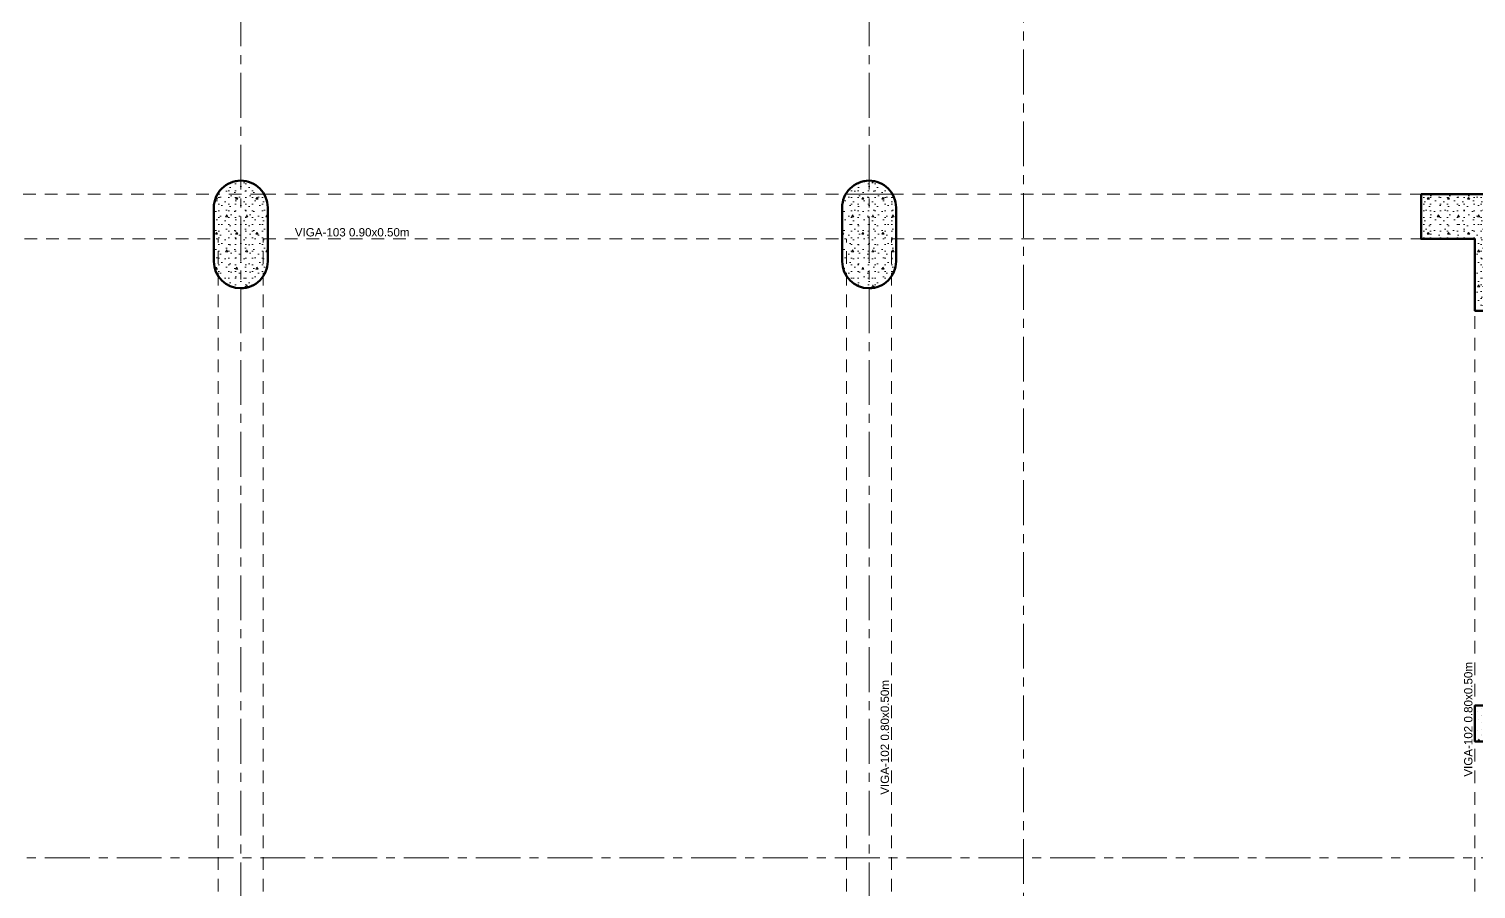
# Model space of a CAD drawing. Header units: inches. Extents: x -38 to 5698, y -33 to 92.
# Drawn here: x 27.96 to 44.08, y 9.65 to 19.24 of the extents above; entities that cross this region are included whole.
import ezdxf

# ---------------------------------------------------------------- set-up
doc = ezdxf.new("R2010")
doc.units = ezdxf.units.IN
doc.header["$MEASUREMENT"] = 0
doc.linetypes.add('Hidden Line', pattern=[0.195611, 0.141111, -0.0545])
doc.linetypes.add('Punto & Raya', pattern=[0.65, 0.5, -0.075, 0, -0.075])
for name, color, linetype in [('02 _ ARQ _ ALB _ Ejes Generales', 7, 'Continuous'), ('02 _ ARQ _ ZON _ Espacio.3D', 7, 'Continuous'), ('08 _ STR _ EXT _ 06 Columnas', 7, 'Continuous'), ('08 _ STR _ EXT _ 09 Vigas', 7, 'Continuous'), ('08 _ STR _ EXT _ 10 Vereda Exterior', 7, 'Continuous'), ('Marcador - Secciones', 251, 'Continuous'), ('Notas - Etiquetas', 251, 'Continuous')]:
    doc.layers.add(name, color=color, linetype=linetype)
doc.styles.add('Estilo_Generado_4', font='swisse.ttf')
pattern_1 = [(0, (0, 0), (0, 0.3897114), [0.024375, -0.200625]), (0, (0.1125, 0.19486), (0, 0.3897114), [0.024375, -0.200625]), (60, (0, 0), (-0.3375, 0.1948557), [0.024375, -0.200625]), (60, (0.225, 0), (-0.3375, 0.1948557), [0.024375, -0.200625]), (120, (0.02437, 0), (0.3375, 0.1948557), [0.024375, -0.200625]), (120, (0.24938, 0), (0.3375, 0.1948557), [0.024375, -0.200625]), (0, (0, 0.0375), (0, 0.075), [0, -0.075, 0, -0.1125]), (45, (0.0375, 0.0375), (-0.05303301, 0.05303301), [0, -0.05625, 0, -0.09375])]

msp = doc.modelspace()

# ---------------------------------------------------------------- hatches: boundary and pattern name
at = {"layer": '08 _ STR _ EXT _ 06 Columnas', "linetype": 'Continuous', "lineweight": 9}
h = msp.add_hatch(dxfattribs=at)
h.set_pattern_fill('HORMIGÓN_EN_MASA_0002', style=0, pattern_type=2)
h.set_pattern_definition(pattern_1)
h.paths.add_polyline_path([(30.02, 17.25), (30.02, 16.65, 0.414213), (30.32, 16.35, 0.414214), (30.62, 16.65), (30.62, 17.25, 0.414214), (30.32, 17.55, 0.414214)])
h = msp.add_hatch(dxfattribs=at)
h.set_pattern_fill('HORMIGÓN_EN_MASA_0002', style=0, pattern_type=2)
h.set_pattern_definition(pattern_1)
h.paths.add_polyline_path([(37.02, 17.25), (37.02, 16.65, 0.414213), (37.32, 16.35, 0.414214), (37.62, 16.65), (37.62, 17.25, 0.414214), (37.32, 17.55, 0.414214)])
h = msp.add_hatch(dxfattribs=at)
h.set_pattern_fill('HORMIGÓN_EN_MASA_0002', style=0, pattern_type=2)
h.set_pattern_definition(pattern_1)
h.paths.add_polyline_path([(43.47, 17.4), (43.47, 16.9), (44.07, 16.9), (44.07, 16.1), (44.57, 16.1), (44.57, 17.4)])
h = msp.add_hatch(dxfattribs=at)
h.set_pattern_fill('HORMIGÓN_EN_MASA_0002', style=0, pattern_type=2)
h.set_pattern_definition(pattern_1)
h.paths.add_polyline_path([(44.67, 11.3), (44.67, 11.7), (44.07, 11.7), (44.07, 11.3)])
at = {"layer": '08 _ STR _ EXT _ 10 Vereda Exterior', "linetype": 'Continuous', "lineweight": 13}
h = msp.add_hatch(dxfattribs=at)
h.set_pattern_fill('RETÍCULA_100X100_0002', color=251, style=0, pattern_type=2)
h.set_pattern_definition([(360, (3.7574, 18.3027), (0, 2.53199), []), (90, (3.7574, 18.3027), (-3.6, 0), [])])
h.paths.add_polyline_path([(2.17, 3.621), (4.291, 1.5), (9.32, 1.5), (9.32, 6.5), (40.52, 6.5), (40.52, 1.5), (52.92, 1.5), (52.92, 19.086), (51.57, 19.086), (51.57, 7.2), (9.07, 7.2), (9.07, 7.85), (6.52, 7.85, -0.414214), (6.27, 8.1), (6.27, 8.85, -0.414213), (6.52, 9.1), (9.07, 9.1), (9.07, 12), (6.52, 12, -0.414214), (6.27, 12.25), (6.27, 13, -0.414213), (6.52, 13.25), (9.07, 13.25), (9.07, 16.15), (6.52, 16.15, -0.414214), (6.27, 16.4), (6.27, 17.15, -0.414213), (6.52, 17.4), (8.77, 17.4), (8.771, 21.05), (2.17, 21.05)])

# ---------------------------------------------------------------- linework, layer by layer
at = {"layer": '02 _ ARQ _ ALB _ Ejes Generales', "color": 252, "linetype": 'Punto & Raya', "lineweight": 13}
for p, q in [((30.32, 3.05), (30.32, 44.9)), ((37.32, 3.05), (37.32, 44.9))]:
    msp.add_line(p, q, dxfattribs=at)
at = {"layer": '02 _ ARQ _ ZON _ Espacio.3D', "color": 254, "linetype": 'Continuous', "lineweight": 0, "flags": 128}
msp.add_lwpolyline([(44.32, 16.1), (44.07, 16.1), (44.07, 16.9), (43.47, 16.9), (43.47, 17.4), (44.57, 17.4)], dxfattribs=at)
at = {"layer": '08 _ STR _ EXT _ 06 Columnas', "color": 7, "linetype": 'Continuous', "lineweight": 60, "flags": 128}
for points in [[(30.02, 17.25), (30.02, 16.65, 0.414213), (30.32, 16.35, 0.414214), (30.62, 16.65), (30.62, 17.25, 0.414214), (30.32, 17.55, 0.414214)], [(37.02, 17.25), (37.02, 16.65, 0.414213), (37.32, 16.35, 0.414214), (37.62, 16.65), (37.62, 17.25, 0.414214), (37.32, 17.55, 0.414214)]]:
    msp.add_lwpolyline(points, format="xyb", close=True, dxfattribs=at)
msp.add_lwpolyline([(43.47, 17.4), (44.57, 17.4), (44.57, 16.1), (44.07, 16.1), (44.07, 16.9), (43.47, 16.9)], close=True, dxfattribs=at)
at = {"layer": '08 _ STR _ EXT _ 06 Columnas', "color": 7, "linetype": 'Continuous', "lineweight": 80, "flags": 128}
msp.add_lwpolyline([(44.67, 11.3), (44.67, 11.7), (44.07, 11.7), (44.07, 11.3)], close=True, dxfattribs=at)
at = {"layer": '08 _ STR _ EXT _ 09 Vigas', "color": 251, "linetype": 'Hidden Line', "lineweight": 13}
for p, q in [((9.57, 17.4), (30.07, 17.4)), ((30.57, 17.4), (30.07, 17.4)), ((30.57, 17.4), (44.07, 17.4)), ((37.57, 17.4), (37.07, 17.4)), ((44.57, 17.4), (44.07, 17.4)), ((23.57, 16.9), (30.07, 16.9)), ((30.07, 7.7), (30.07, 16.9)), ((30.57, 16.9), (37.07, 16.9)), ((30.57, 7.7), (30.57, 16.9)), ((37.07, 7.7), (37.07, 16.9)), ((37.57, 16.9), (44.07, 16.9)), ((37.57, 7.7), (37.57, 16.9)), ((44.07, 7.7), (44.07, 16.9))]:
    msp.add_line(p, q, dxfattribs=at)
at = {"layer": 'Marcador - Secciones', "color": 251, "linetype": 'Punto & Raya', "lineweight": 13}
for p, q in [((39.042, 46.211), (39.042, 0.888)), ((4.938, 10.002), (46.351, 10.002))]:
    msp.add_line(p, q, dxfattribs=at)

# ---------------------------------------------------------------- texts
at = {"layer": 'Notas - Etiquetas', "color": 8, "linetype": 'Continuous', "lineweight": 13, "insert": (30.922, 16.927), "char_height": 0.0925, "attachment_point": 7, "style": 'Estilo_Generado_4'}
msp.add_mtext('\\A1;{\\pql;\\fSwis721 Ex BT|b0|i0|c0|p34;VIGA-103\\fSwis721 Ex BT|b0|i0|c0|p34; \\fSwis721 Ex BT|b0|i0|c0|p34;0.90\\fSwis721 Ex BT|b0|i0|c0|p34;x\\fSwis721 Ex BT|b0|i0|c0|p34;0.50\\fSwis721 Ex BT|b0|i0|c0|p34;m}', dxfattribs=at)
at = {"layer": 'Notas - Etiquetas', "color": 8, "linetype": 'Continuous', "lineweight": 13, "char_height": 0.0925, "attachment_point": 7, "rotation": 90, "style": 'Estilo_Generado_4'}
for insert in [(44.043, 10.907), (37.543, 10.706)]:
    msp.add_mtext('\\A1;{\\pql;\\fSwis721 Ex BT|b0|i0|c0|p34;VIGA-102\\fSwis721 Ex BT|b0|i0|c0|p34; \\fSwis721 Ex BT|b0|i0|c0|p34;0.80\\fSwis721 Ex BT|b0|i0|c0|p34;x\\fSwis721 Ex BT|b0|i0|c0|p34;0.50\\fSwis721 Ex BT|b0|i0|c0|p34;m}', dxfattribs=dict(at, insert=insert))

doc.saveas('drawing.dxf')
